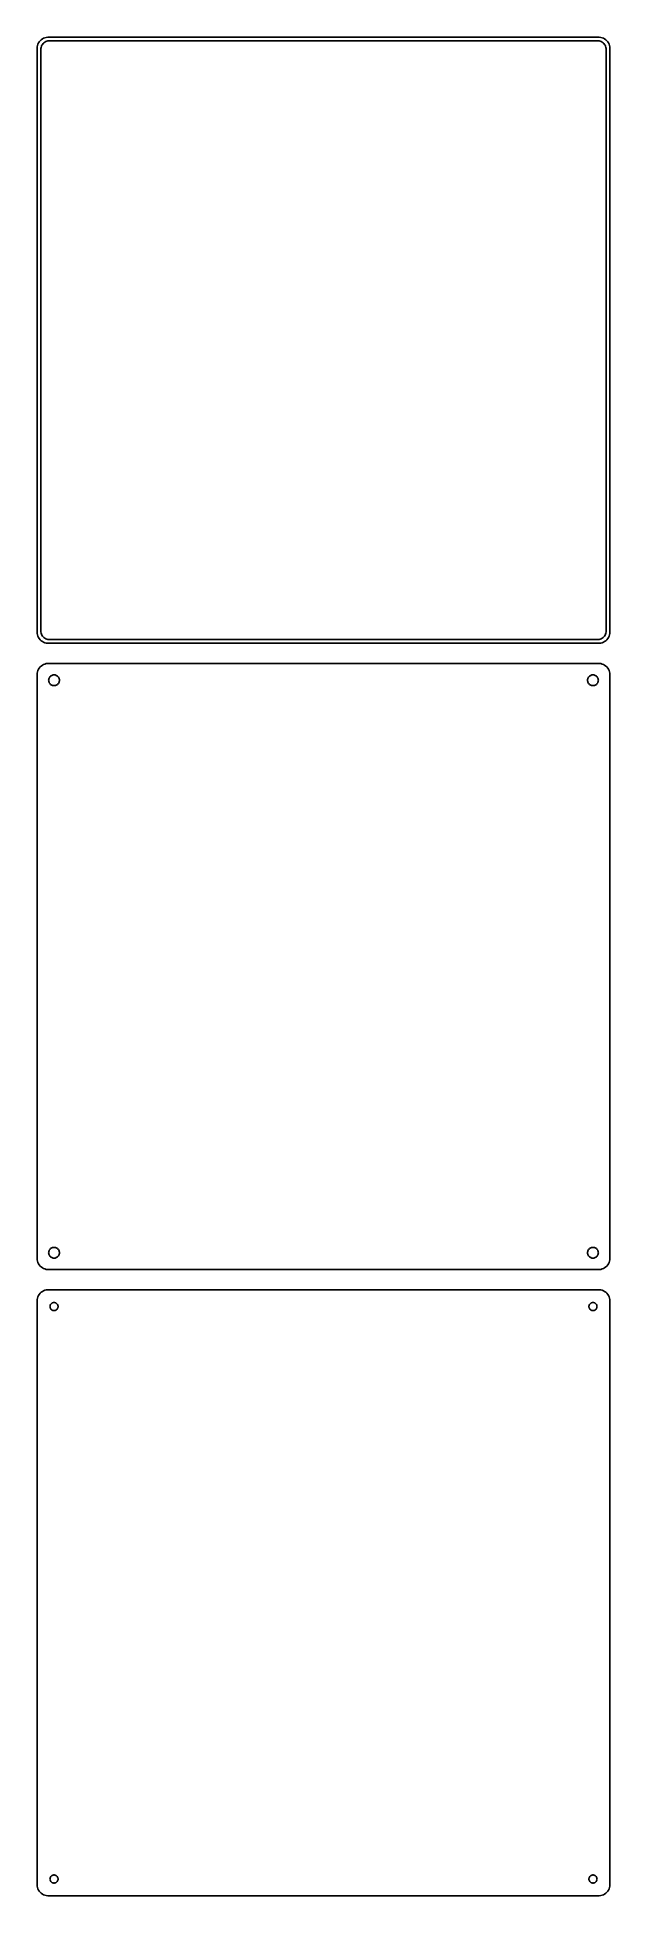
# Model space of a CAD drawing. Header units: metres. Extents: x -128 to 128, y 423 to 1251.
import ezdxf

# ---------------------------------------------------------------- set-up
doc = ezdxf.new("R2010")
doc.units = ezdxf.units.M

msp = doc.modelspace()

# ---------------------------------------------------------------- linework, layer by layer
for p, q in [((-124.629, 1250.52), (-125.179, 1250.22)), ((-124.045, 1250.76), (-124.629, 1250.52)), ((-123.437, 1250.91), (-124.045, 1250.76)), ((-122.814, 1250.99), (-123.437, 1250.91)), ((122.814, 1250.99), (-122.814, 1250.99)), ((123.437, 1250.91), (122.814, 1250.99)), ((124.045, 1250.76), (123.437, 1250.91)), ((124.629, 1250.52), (124.045, 1250.76)), ((125.179, 1250.22), (124.629, 1250.52)), ((-127.461, 1246.63), (-127.5, 1246)), ((-127.5, 1246), (-127.5, 986)), ((-127.343, 1247.24), (-127.461, 1246.63)), ((-127.149, 1247.84), (-127.343, 1247.24)), ((-126.882, 1248.41), (-127.149, 1247.84)), ((-126.545, 1248.94), (-126.882, 1248.41)), ((-126.145, 1249.42), (-126.545, 1248.94)), ((-125.687, 1249.85), (-126.145, 1249.42)), ((-125.873, 1245.5), (-125.842, 1245.99)), ((-125.873, 986.5), (-125.873, 1245.5)), ((-125.842, 1245.99), (-125.751, 1246.46)), ((-125.751, 1246.46), (-125.601, 1246.93)), ((-125.179, 1250.22), (-125.687, 1249.85)), ((-125.601, 1246.93), (-125.394, 1247.37)), ((-125.394, 1247.37), (-125.133, 1247.78)), ((-125.133, 1247.78), (-124.823, 1248.15)), ((-124.823, 1248.15), (-124.469, 1248.48)), ((-124.469, 1248.48), (-124.075, 1248.77)), ((-124.075, 1248.77), (-123.649, 1249)), ((-123.649, 1249), (-123.197, 1249.18)), ((-123.197, 1249.18), (-122.726, 1249.3)), ((-122.726, 1249.3), (-122.243, 1249.36)), ((-122.243, 1249.36), (122.243, 1249.36)), ((122.243, 1249.36), (122.726, 1249.3)), ((122.726, 1249.3), (123.197, 1249.18)), ((123.197, 1249.18), (123.649, 1249)), ((123.649, 1249), (124.075, 1248.77)), ((124.075, 1248.77), (124.469, 1248.48)), ((124.469, 1248.48), (124.823, 1248.15)), ((124.823, 1248.15), (125.133, 1247.78)), ((125.133, 1247.78), (125.394, 1247.37)), ((125.687, 1249.85), (125.179, 1250.22)), ((125.394, 1247.37), (125.601, 1246.93)), ((125.601, 1246.93), (125.751, 1246.46)), ((126.145, 1249.42), (125.687, 1249.85)), ((125.751, 1246.46), (125.842, 1245.99)), ((125.842, 1245.99), (125.873, 1245.5)), ((125.873, 1245.5), (125.873, 986.5)), ((126.545, 1248.94), (126.145, 1249.42)), ((126.882, 1248.41), (126.545, 1248.94)), ((127.149, 1247.84), (126.882, 1248.41)), ((127.343, 1247.24), (127.149, 1247.84)), ((127.461, 1246.63), (127.343, 1247.24)), ((127.5, 1246), (127.461, 1246.63)), ((127.5, 986), (127.5, 1246)), ((-127.5, 986), (-127.461, 985.373)), ((-127.461, 985.373), (-127.343, 984.757)), ((-125.842, 986.015), (-125.873, 986.5)), ((-125.751, 985.537), (-125.842, 986.015)), ((-125.601, 985.074), (-125.751, 985.537)), ((125.751, 985.537), (125.601, 985.074)), ((125.842, 986.015), (125.751, 985.537)), ((125.873, 986.5), (125.842, 986.015)), ((127.343, 984.757), (127.461, 985.373)), ((127.461, 985.373), (127.5, 986)), ((-127.343, 984.757), (-127.149, 984.159)), ((-127.149, 984.159), (-126.882, 983.591)), ((-126.882, 983.591), (-126.545, 983.061)), ((-126.545, 983.061), (-126.145, 982.577)), ((-126.145, 982.577), (-125.687, 982.147)), ((-125.687, 982.147), (-125.179, 981.778)), ((-125.394, 984.634), (-125.601, 985.074)), ((-125.133, 984.224), (-125.394, 984.634)), ((-125.179, 981.778), (-124.629, 981.476)), ((-124.823, 983.849), (-125.133, 984.224)), ((-124.469, 983.516), (-124.823, 983.849)), ((-124.629, 981.476), (-124.045, 981.245)), ((-124.075, 983.23), (-124.469, 983.516)), ((-123.649, 982.996), (-124.075, 983.23)), ((-124.045, 981.245), (-123.437, 981.089)), ((-123.197, 982.817), (-123.649, 982.996)), ((-123.437, 981.089), (-122.814, 981.01)), ((-122.726, 982.696), (-123.197, 982.817)), ((-122.814, 981.01), (122.814, 981.01)), ((-122.243, 982.635), (-122.726, 982.696)), ((122.243, 982.635), (-122.243, 982.635)), ((122.726, 982.696), (122.243, 982.635)), ((123.197, 982.817), (122.726, 982.696)), ((122.814, 981.01), (123.437, 981.089)), ((123.649, 982.996), (123.197, 982.817)), ((123.437, 981.089), (124.045, 981.245)), ((124.075, 983.23), (123.649, 982.996)), ((124.045, 981.245), (124.629, 981.476)), ((124.469, 983.516), (124.075, 983.23)), ((124.823, 983.849), (124.469, 983.516)), ((124.629, 981.476), (125.179, 981.778)), ((125.133, 984.224), (124.823, 983.849)), ((125.394, 984.634), (125.133, 984.224)), ((125.179, 981.778), (125.687, 982.147)), ((125.601, 985.074), (125.394, 984.634)), ((125.687, 982.147), (126.145, 982.577)), ((126.145, 982.577), (126.545, 983.061)), ((126.545, 983.061), (126.882, 983.591)), ((126.882, 983.591), (127.149, 984.159)), ((127.149, 984.159), (127.343, 984.757)), ((-127.149, 968.841), (-127.343, 968.243)), ((-126.882, 969.409), (-127.149, 968.841)), ((-126.545, 969.939), (-126.882, 969.409)), ((-126.145, 970.423), (-126.545, 969.939)), ((-125.687, 970.853), (-126.145, 970.423)), ((-125.179, 971.222), (-125.687, 970.853)), ((-124.629, 971.524), (-125.179, 971.222)), ((-124.045, 971.755), (-124.629, 971.524)), ((-123.437, 971.911), (-124.045, 971.755)), ((-122.814, 971.99), (-123.437, 971.911)), ((122.814, 971.99), (-122.814, 971.99)), ((123.437, 971.911), (122.814, 971.99)), ((124.045, 971.755), (123.437, 971.911)), ((124.629, 971.524), (124.045, 971.755)), ((125.179, 971.222), (124.629, 971.524)), ((125.687, 970.853), (125.179, 971.222)), ((126.145, 970.423), (125.687, 970.853)), ((126.545, 969.939), (126.145, 970.423)), ((126.882, 969.409), (126.545, 969.939)), ((127.149, 968.841), (126.882, 969.409)), ((127.343, 968.243), (127.149, 968.841)), ((-127.461, 967.627), (-127.5, 967)), ((-127.5, 967), (-127.5, 707)), ((-127.343, 968.243), (-127.461, 967.627)), ((-122.4, 964.5), (-122.381, 964.801)), ((-122.381, 964.199), (-122.4, 964.5)), ((-122.381, 964.801), (-122.325, 965.097)), ((-122.325, 963.903), (-122.381, 964.199)), ((-122.325, 965.097), (-122.231, 965.383)), ((-122.231, 963.617), (-122.325, 963.903)), ((-122.231, 965.383), (-122.103, 965.656)), ((-122.103, 963.344), (-122.231, 963.617)), ((-122.103, 965.656), (-121.942, 965.911)), ((-121.942, 963.089), (-122.103, 963.344)), ((-121.942, 965.911), (-121.75, 966.143)), ((-121.75, 962.857), (-121.942, 963.089)), ((-121.75, 966.143), (-121.53, 966.349)), ((-121.53, 962.651), (-121.75, 962.857)), ((-121.53, 966.349), (-121.286, 966.526)), ((-121.286, 962.474), (-121.53, 962.651)), ((-121.286, 966.526), (-121.022, 966.672)), ((-121.022, 962.328), (-121.286, 962.474)), ((-121.022, 966.672), (-120.742, 966.783)), ((-120.742, 962.217), (-121.022, 962.328)), ((-120.742, 966.783), (-120.45, 966.857)), ((-120.45, 962.143), (-120.742, 962.217)), ((-120.45, 966.857), (-120.151, 966.895)), ((-120.151, 962.105), (-120.45, 962.143)), ((-120.151, 966.895), (-119.849, 966.895)), ((-119.849, 962.105), (-120.151, 962.105)), ((-119.849, 966.895), (-119.55, 966.857)), ((-119.55, 962.143), (-119.849, 962.105)), ((-119.55, 966.857), (-119.258, 966.783)), ((-119.258, 962.217), (-119.55, 962.143)), ((-119.258, 966.783), (-118.978, 966.672)), ((-118.978, 962.328), (-119.258, 962.217)), ((-118.978, 966.672), (-118.714, 966.526)), ((-118.714, 962.474), (-118.978, 962.328)), ((-118.714, 966.526), (-118.47, 966.349)), ((-118.47, 962.651), (-118.714, 962.474)), ((-118.47, 966.349), (-118.25, 966.143)), ((-118.25, 962.857), (-118.47, 962.651)), ((-118.25, 966.143), (-118.058, 965.911)), ((-118.058, 963.089), (-118.25, 962.857)), ((-118.058, 965.911), (-117.897, 965.656)), ((-117.897, 963.344), (-118.058, 963.089)), ((-117.897, 965.656), (-117.769, 965.383)), ((-117.769, 963.617), (-117.897, 963.344)), ((-117.769, 965.383), (-117.675, 965.097)), ((-117.675, 963.903), (-117.769, 963.617)), ((-117.675, 965.097), (-117.619, 964.801)), ((-117.619, 964.199), (-117.675, 963.903)), ((-117.619, 964.801), (-117.6, 964.5)), ((-117.6, 964.5), (-117.619, 964.199)), ((117.6, 964.5), (117.619, 964.801)), ((117.619, 964.199), (117.6, 964.5)), ((117.619, 964.801), (117.675, 965.097)), ((117.675, 963.903), (117.619, 964.199)), ((117.675, 965.097), (117.769, 965.383)), ((117.769, 963.617), (117.675, 963.903)), ((117.769, 965.383), (117.897, 965.656)), ((117.897, 963.344), (117.769, 963.617)), ((117.897, 965.656), (118.058, 965.911)), ((118.058, 963.089), (117.897, 963.344)), ((118.058, 965.911), (118.25, 966.143)), ((118.25, 962.857), (118.058, 963.089)), ((118.25, 966.143), (118.47, 966.349)), ((118.47, 962.651), (118.25, 962.857)), ((118.47, 966.349), (118.714, 966.526)), ((118.714, 962.474), (118.47, 962.651)), ((118.714, 966.526), (118.978, 966.672)), ((118.978, 962.328), (118.714, 962.474)), ((118.978, 966.672), (119.258, 966.783)), ((119.258, 962.217), (118.978, 962.328)), ((119.258, 966.783), (119.55, 966.857)), ((119.55, 962.143), (119.258, 962.217)), ((119.55, 966.857), (119.849, 966.895)), ((119.849, 962.105), (119.55, 962.143)), ((119.849, 966.895), (120.151, 966.895)), ((120.151, 962.105), (119.849, 962.105)), ((120.151, 966.895), (120.45, 966.857)), ((120.45, 962.143), (120.151, 962.105)), ((120.45, 966.857), (120.742, 966.783)), ((120.742, 962.217), (120.45, 962.143)), ((120.742, 966.783), (121.022, 966.672)), ((121.022, 962.328), (120.742, 962.217)), ((121.022, 966.672), (121.286, 966.526)), ((121.286, 962.474), (121.022, 962.328)), ((121.286, 966.526), (121.53, 966.349)), ((121.53, 962.651), (121.286, 962.474)), ((121.53, 966.349), (121.75, 966.143)), ((121.75, 962.857), (121.53, 962.651)), ((121.75, 966.143), (121.942, 965.911)), ((121.942, 963.089), (121.75, 962.857)), ((121.942, 965.911), (122.103, 965.656)), ((122.103, 963.344), (121.942, 963.089)), ((122.103, 965.656), (122.231, 965.383)), ((122.231, 963.617), (122.103, 963.344)), ((122.231, 965.383), (122.325, 965.097)), ((122.325, 963.903), (122.231, 963.617)), ((122.325, 965.097), (122.381, 964.801)), ((122.381, 964.199), (122.325, 963.903)), ((122.381, 964.801), (122.4, 964.5)), ((122.4, 964.5), (122.381, 964.199)), ((127.461, 967.627), (127.343, 968.243)), ((127.5, 967), (127.461, 967.627)), ((127.5, 707), (127.5, 967)), ((-127.5, 707), (-127.461, 706.373)), ((-127.461, 706.373), (-127.343, 705.757)), ((-127.343, 705.757), (-127.149, 705.159)), ((-127.149, 705.159), (-126.882, 704.591)), ((-126.882, 704.591), (-126.545, 704.061)), ((-126.545, 704.061), (-126.145, 703.577)), ((-122.4, 709.5), (-122.381, 709.801)), ((-122.381, 709.199), (-122.4, 709.5)), ((-122.381, 709.801), (-122.325, 710.097)), ((-122.325, 708.903), (-122.381, 709.199)), ((-122.325, 710.097), (-122.231, 710.383)), ((-122.231, 708.617), (-122.325, 708.903)), ((-122.231, 710.383), (-122.103, 710.656)), ((-122.103, 708.344), (-122.231, 708.617)), ((-122.103, 710.656), (-121.942, 710.911)), ((-121.942, 708.089), (-122.103, 708.344)), ((-121.942, 710.911), (-121.75, 711.143)), ((-121.75, 707.857), (-121.942, 708.089)), ((-121.75, 711.143), (-121.53, 711.349)), ((-121.53, 707.651), (-121.75, 707.857)), ((-121.53, 711.349), (-121.286, 711.526)), ((-121.286, 707.474), (-121.53, 707.651)), ((-121.286, 711.526), (-121.022, 711.672)), ((-121.022, 707.328), (-121.286, 707.474)), ((-121.022, 711.672), (-120.742, 711.783)), ((-120.742, 707.217), (-121.022, 707.328)), ((-120.742, 711.783), (-120.45, 711.857)), ((-120.45, 707.143), (-120.742, 707.217)), ((-120.45, 711.857), (-120.151, 711.895)), ((-120.151, 707.105), (-120.45, 707.143)), ((-120.151, 711.895), (-119.849, 711.895)), ((-119.849, 707.105), (-120.151, 707.105)), ((-119.849, 711.895), (-119.55, 711.857)), ((-119.55, 707.143), (-119.849, 707.105)), ((-119.55, 711.857), (-119.258, 711.783)), ((-119.258, 707.217), (-119.55, 707.143)), ((-119.258, 711.783), (-118.978, 711.672)), ((-118.978, 707.328), (-119.258, 707.217)), ((-118.978, 711.672), (-118.714, 711.526)), ((-118.714, 707.474), (-118.978, 707.328)), ((-118.714, 711.526), (-118.47, 711.349)), ((-118.47, 707.651), (-118.714, 707.474)), ((-118.47, 711.349), (-118.25, 711.143)), ((-118.25, 707.857), (-118.47, 707.651)), ((-118.25, 711.143), (-118.058, 710.911)), ((-118.058, 708.089), (-118.25, 707.857)), ((-118.058, 710.911), (-117.897, 710.656)), ((-117.897, 708.344), (-118.058, 708.089)), ((-117.897, 710.656), (-117.769, 710.383)), ((-117.769, 708.617), (-117.897, 708.344)), ((-117.769, 710.383), (-117.675, 710.097)), ((-117.675, 708.903), (-117.769, 708.617)), ((-117.675, 710.097), (-117.619, 709.801)), ((-117.619, 709.199), (-117.675, 708.903)), ((-117.619, 709.801), (-117.6, 709.5)), ((-117.6, 709.5), (-117.619, 709.199)), ((117.6, 709.5), (117.619, 709.801)), ((117.619, 709.199), (117.6, 709.5)), ((117.619, 709.801), (117.675, 710.097)), ((117.675, 708.903), (117.619, 709.199)), ((117.675, 710.097), (117.769, 710.383)), ((117.769, 708.617), (117.675, 708.903)), ((117.769, 710.383), (117.897, 710.656)), ((117.897, 708.344), (117.769, 708.617)), ((117.897, 710.656), (118.058, 710.911)), ((118.058, 708.089), (117.897, 708.344)), ((118.058, 710.911), (118.25, 711.143)), ((118.25, 707.857), (118.058, 708.089)), ((118.25, 711.143), (118.47, 711.349)), ((118.47, 707.651), (118.25, 707.857)), ((118.47, 711.349), (118.714, 711.526)), ((118.714, 707.474), (118.47, 707.651)), ((118.714, 711.526), (118.978, 711.672)), ((118.978, 707.328), (118.714, 707.474)), ((118.978, 711.672), (119.258, 711.783)), ((119.258, 707.217), (118.978, 707.328)), ((119.258, 711.783), (119.55, 711.857)), ((119.55, 707.143), (119.258, 707.217)), ((119.55, 711.857), (119.849, 711.895)), ((119.849, 707.105), (119.55, 707.143)), ((119.849, 711.895), (120.151, 711.895)), ((120.151, 707.105), (119.849, 707.105)), ((120.151, 711.895), (120.45, 711.857)), ((120.45, 707.143), (120.151, 707.105)), ((120.45, 711.857), (120.742, 711.783)), ((120.742, 707.217), (120.45, 707.143)), ((120.742, 711.783), (121.022, 711.672)), ((121.022, 707.328), (120.742, 707.217)), ((121.022, 711.672), (121.286, 711.526)), ((121.286, 707.474), (121.022, 707.328)), ((121.286, 711.526), (121.53, 711.349)), ((121.53, 707.651), (121.286, 707.474)), ((121.53, 711.349), (121.75, 711.143)), ((121.75, 707.857), (121.53, 707.651)), ((121.75, 711.143), (121.942, 710.911)), ((121.942, 708.089), (121.75, 707.857)), ((121.942, 710.911), (122.103, 710.656)), ((122.103, 708.344), (121.942, 708.089)), ((122.103, 710.656), (122.231, 710.383)), ((122.231, 708.617), (122.103, 708.344)), ((122.231, 710.383), (122.325, 710.097)), ((122.325, 708.903), (122.231, 708.617)), ((122.325, 710.097), (122.381, 709.801)), ((122.381, 709.199), (122.325, 708.903)), ((122.381, 709.801), (122.4, 709.5)), ((122.4, 709.5), (122.381, 709.199)), ((126.145, 703.577), (126.545, 704.061)), ((126.545, 704.061), (126.882, 704.591)), ((126.882, 704.591), (127.149, 705.159)), ((127.149, 705.159), (127.343, 705.757)), ((127.343, 705.757), (127.461, 706.373)), ((127.461, 706.373), (127.5, 707)), ((-126.145, 703.577), (-125.687, 703.147)), ((-125.687, 703.147), (-125.179, 702.778)), ((-125.179, 702.778), (-124.629, 702.476)), ((-124.629, 702.476), (-124.045, 702.245)), ((-124.045, 702.245), (-123.437, 702.089)), ((-123.437, 702.089), (-122.814, 702.01)), ((-122.814, 702.01), (122.814, 702.01)), ((122.814, 702.01), (123.437, 702.089)), ((123.437, 702.089), (124.045, 702.245)), ((124.045, 702.245), (124.629, 702.476)), ((124.629, 702.476), (125.179, 702.778)), ((125.179, 702.778), (125.687, 703.147)), ((125.687, 703.147), (126.145, 703.577)), ((-127.461, 688.627), (-127.5, 688)), ((-127.5, 688), (-127.5, 428)), ((-127.343, 689.243), (-127.461, 688.627)), ((-127.149, 689.841), (-127.343, 689.243)), ((-126.882, 690.409), (-127.149, 689.841)), ((-126.545, 690.939), (-126.882, 690.409)), ((-126.145, 691.423), (-126.545, 690.939)), ((-125.687, 691.853), (-126.145, 691.423)), ((-125.179, 692.222), (-125.687, 691.853)), ((-124.629, 692.524), (-125.179, 692.222)), ((-124.045, 692.755), (-124.629, 692.524)), ((-123.437, 692.911), (-124.045, 692.755)), ((-122.814, 692.99), (-123.437, 692.911)), ((122.814, 692.99), (-122.814, 692.99)), ((-120.556, 687.212), (-120.337, 687.268)), ((-120.337, 687.268), (-120.113, 687.296)), ((-120.113, 687.296), (-119.887, 687.296)), ((-119.887, 687.296), (-119.663, 687.268)), ((-119.663, 687.268), (-119.444, 687.212)), ((119.444, 687.212), (119.663, 687.268)), ((119.663, 687.268), (119.887, 687.296)), ((119.887, 687.296), (120.113, 687.296)), ((120.113, 687.296), (120.337, 687.268)), ((120.337, 687.268), (120.556, 687.212)), ((123.437, 692.911), (122.814, 692.99)), ((124.045, 692.755), (123.437, 692.911)), ((124.629, 692.524), (124.045, 692.755)), ((125.179, 692.222), (124.629, 692.524)), ((125.687, 691.853), (125.179, 692.222)), ((126.145, 691.423), (125.687, 691.853)), ((126.545, 690.939), (126.145, 691.423)), ((126.882, 690.409), (126.545, 690.939)), ((127.149, 689.841), (126.882, 690.409)), ((127.343, 689.243), (127.149, 689.841)), ((127.461, 688.627), (127.343, 689.243)), ((127.5, 688), (127.461, 688.627)), ((127.5, 428), (127.5, 688)), ((-121.8, 685.5), (-121.786, 685.726)), ((-121.786, 685.274), (-121.8, 685.5)), ((-121.786, 685.726), (-121.743, 685.948)), ((-121.743, 685.052), (-121.786, 685.274)), ((-121.743, 685.948), (-121.674, 686.163)), ((-121.674, 684.837), (-121.743, 685.052)), ((-121.674, 686.163), (-121.577, 686.367)), ((-121.577, 684.633), (-121.674, 684.837)), ((-121.577, 686.367), (-121.456, 686.558)), ((-121.456, 684.442), (-121.577, 684.633)), ((-121.456, 686.558), (-121.312, 686.732)), ((-121.312, 684.268), (-121.456, 684.442)), ((-121.312, 686.732), (-121.147, 686.887)), ((-121.147, 684.113), (-121.312, 684.268)), ((-121.147, 686.887), (-120.964, 687.02)), ((-120.964, 683.98), (-121.147, 684.113)), ((-120.964, 687.02), (-120.766, 687.129)), ((-120.766, 683.871), (-120.964, 683.98)), ((-120.766, 687.129), (-120.556, 687.212)), ((-120.556, 683.788), (-120.766, 683.871)), ((-120.337, 683.732), (-120.556, 683.788)), ((-120.113, 683.704), (-120.337, 683.732)), ((-119.887, 683.704), (-120.113, 683.704)), ((-119.663, 683.732), (-119.887, 683.704)), ((-119.444, 683.788), (-119.663, 683.732)), ((-119.444, 687.212), (-119.234, 687.129)), ((-119.234, 683.871), (-119.444, 683.788)), ((-119.234, 687.129), (-119.036, 687.02)), ((-119.036, 683.98), (-119.234, 683.871)), ((-119.036, 687.02), (-118.853, 686.887)), ((-118.853, 684.113), (-119.036, 683.98)), ((-118.853, 686.887), (-118.688, 686.732)), ((-118.688, 684.268), (-118.853, 684.113)), ((-118.688, 686.732), (-118.544, 686.558)), ((-118.544, 684.442), (-118.688, 684.268)), ((-118.544, 686.558), (-118.423, 686.367)), ((-118.423, 684.633), (-118.544, 684.442)), ((-118.423, 686.367), (-118.326, 686.163)), ((-118.326, 684.837), (-118.423, 684.633)), ((-118.326, 686.163), (-118.257, 685.948)), ((-118.257, 685.052), (-118.326, 684.837)), ((-118.257, 685.948), (-118.214, 685.726)), ((-118.214, 685.274), (-118.257, 685.052)), ((-118.214, 685.726), (-118.2, 685.5)), ((-118.2, 685.5), (-118.214, 685.274)), ((118.2, 685.5), (118.214, 685.726)), ((118.214, 685.274), (118.2, 685.5)), ((118.214, 685.726), (118.257, 685.948)), ((118.257, 685.052), (118.214, 685.274)), ((118.257, 685.948), (118.326, 686.163)), ((118.326, 684.837), (118.257, 685.052)), ((118.326, 686.163), (118.423, 686.367)), ((118.423, 684.633), (118.326, 684.837)), ((118.423, 686.367), (118.544, 686.558)), ((118.544, 684.442), (118.423, 684.633)), ((118.544, 686.558), (118.688, 686.732)), ((118.688, 684.268), (118.544, 684.442)), ((118.688, 686.732), (118.853, 686.887)), ((118.853, 684.113), (118.688, 684.268)), ((118.853, 686.887), (119.036, 687.02)), ((119.036, 683.98), (118.853, 684.113)), ((119.036, 687.02), (119.234, 687.129)), ((119.234, 683.871), (119.036, 683.98)), ((119.234, 687.129), (119.444, 687.212)), ((119.444, 683.788), (119.234, 683.871)), ((119.663, 683.732), (119.444, 683.788)), ((119.887, 683.704), (119.663, 683.732)), ((120.113, 683.704), (119.887, 683.704)), ((120.337, 683.732), (120.113, 683.704)), ((120.556, 683.788), (120.337, 683.732)), ((120.556, 687.212), (120.766, 687.129)), ((120.766, 683.871), (120.556, 683.788)), ((120.766, 687.129), (120.964, 687.02)), ((120.964, 683.98), (120.766, 683.871)), ((120.964, 687.02), (121.147, 686.887)), ((121.147, 684.113), (120.964, 683.98)), ((121.147, 686.887), (121.312, 686.732)), ((121.312, 684.268), (121.147, 684.113)), ((121.312, 686.732), (121.456, 686.558)), ((121.456, 684.442), (121.312, 684.268)), ((121.456, 686.558), (121.577, 686.367)), ((121.577, 684.633), (121.456, 684.442)), ((121.577, 686.367), (121.674, 686.163)), ((121.674, 684.837), (121.577, 684.633)), ((121.674, 686.163), (121.743, 685.948)), ((121.743, 685.052), (121.674, 684.837)), ((121.743, 685.948), (121.786, 685.726)), ((121.786, 685.274), (121.743, 685.052)), ((121.786, 685.726), (121.8, 685.5)), ((121.8, 685.5), (121.786, 685.274)), ((-121.8, 430.5), (-121.786, 430.726)), ((-121.786, 430.726), (-121.743, 430.948)), ((-121.743, 430.948), (-121.674, 431.163)), ((-121.674, 431.163), (-121.577, 431.367)), ((-121.577, 431.367), (-121.456, 431.558)), ((-121.456, 431.558), (-121.312, 431.732)), ((-121.312, 431.732), (-121.147, 431.887)), ((-121.147, 431.887), (-120.964, 432.02)), ((-120.964, 432.02), (-120.766, 432.129)), ((-120.766, 432.129), (-120.556, 432.212)), ((-120.556, 432.212), (-120.337, 432.268)), ((-120.337, 432.268), (-120.113, 432.296)), ((-120.113, 432.296), (-119.887, 432.296)), ((-119.887, 432.296), (-119.663, 432.268)), ((-119.663, 432.268), (-119.444, 432.212)), ((-119.444, 432.212), (-119.234, 432.129)), ((-119.234, 432.129), (-119.036, 432.02)), ((-119.036, 432.02), (-118.853, 431.887)), ((-118.853, 431.887), (-118.688, 431.732)), ((-118.688, 431.732), (-118.544, 431.558)), ((-118.544, 431.558), (-118.423, 431.367)), ((-118.423, 431.367), (-118.326, 431.163)), ((-118.326, 431.163), (-118.257, 430.948)), ((-118.257, 430.948), (-118.214, 430.726)), ((-118.214, 430.726), (-118.2, 430.5)), ((118.2, 430.5), (118.214, 430.726)), ((118.214, 430.726), (118.257, 430.948)), ((118.257, 430.948), (118.326, 431.163)), ((118.326, 431.163), (118.423, 431.367)), ((118.423, 431.367), (118.544, 431.558)), ((118.544, 431.558), (118.688, 431.732)), ((118.688, 431.732), (118.853, 431.887)), ((118.853, 431.887), (119.036, 432.02)), ((119.036, 432.02), (119.234, 432.129)), ((119.234, 432.129), (119.444, 432.212)), ((119.444, 432.212), (119.663, 432.268)), ((119.663, 432.268), (119.887, 432.296)), ((119.887, 432.296), (120.113, 432.296)), ((120.113, 432.296), (120.337, 432.268)), ((120.337, 432.268), (120.556, 432.212)), ((120.556, 432.212), (120.766, 432.129)), ((120.766, 432.129), (120.964, 432.02)), ((120.964, 432.02), (121.147, 431.887)), ((121.147, 431.887), (121.312, 431.732)), ((121.312, 431.732), (121.456, 431.558)), ((121.456, 431.558), (121.577, 431.367)), ((121.577, 431.367), (121.674, 431.163)), ((121.674, 431.163), (121.743, 430.948)), ((121.743, 430.948), (121.786, 430.726)), ((121.786, 430.726), (121.8, 430.5)), ((-127.5, 428), (-127.461, 427.373)), ((-127.461, 427.373), (-127.343, 426.757)), ((-127.343, 426.757), (-127.149, 426.159)), ((-127.149, 426.159), (-126.882, 425.591)), ((-126.882, 425.591), (-126.545, 425.061)), ((-126.545, 425.061), (-126.145, 424.577)), ((-126.145, 424.577), (-125.687, 424.147)), ((-125.687, 424.147), (-125.179, 423.778)), ((-125.179, 423.778), (-124.629, 423.476)), ((-124.629, 423.476), (-124.045, 423.245)), ((-124.045, 423.245), (-123.437, 423.089)), ((-123.437, 423.089), (-122.814, 423.01)), ((-122.814, 423.01), (122.814, 423.01)), ((-121.786, 430.274), (-121.8, 430.5)), ((-121.743, 430.052), (-121.786, 430.274)), ((-121.674, 429.837), (-121.743, 430.052)), ((-121.577, 429.633), (-121.674, 429.837)), ((-121.456, 429.442), (-121.577, 429.633)), ((-121.312, 429.268), (-121.456, 429.442)), ((-121.147, 429.113), (-121.312, 429.268)), ((-120.964, 428.98), (-121.147, 429.113)), ((-120.766, 428.871), (-120.964, 428.98)), ((-120.556, 428.788), (-120.766, 428.871)), ((-120.337, 428.732), (-120.556, 428.788)), ((-120.113, 428.704), (-120.337, 428.732)), ((-119.887, 428.704), (-120.113, 428.704)), ((-119.663, 428.732), (-119.887, 428.704)), ((-119.444, 428.788), (-119.663, 428.732)), ((-119.234, 428.871), (-119.444, 428.788)), ((-119.036, 428.98), (-119.234, 428.871)), ((-118.853, 429.113), (-119.036, 428.98)), ((-118.688, 429.268), (-118.853, 429.113)), ((-118.544, 429.442), (-118.688, 429.268)), ((-118.423, 429.633), (-118.544, 429.442)), ((-118.326, 429.837), (-118.423, 429.633)), ((-118.257, 430.052), (-118.326, 429.837)), ((-118.214, 430.274), (-118.257, 430.052)), ((-118.2, 430.5), (-118.214, 430.274)), ((118.214, 430.274), (118.2, 430.5)), ((118.257, 430.052), (118.214, 430.274)), ((118.326, 429.837), (118.257, 430.052)), ((118.423, 429.633), (118.326, 429.837)), ((118.544, 429.442), (118.423, 429.633)), ((118.688, 429.268), (118.544, 429.442)), ((118.853, 429.113), (118.688, 429.268)), ((119.036, 428.98), (118.853, 429.113)), ((119.234, 428.871), (119.036, 428.98)), ((119.444, 428.788), (119.234, 428.871)), ((119.663, 428.732), (119.444, 428.788)), ((119.887, 428.704), (119.663, 428.732)), ((120.113, 428.704), (119.887, 428.704)), ((120.337, 428.732), (120.113, 428.704)), ((120.556, 428.788), (120.337, 428.732)), ((120.766, 428.871), (120.556, 428.788)), ((120.964, 428.98), (120.766, 428.871)), ((121.147, 429.113), (120.964, 428.98)), ((121.312, 429.268), (121.147, 429.113)), ((121.456, 429.442), (121.312, 429.268)), ((121.577, 429.633), (121.456, 429.442)), ((121.674, 429.837), (121.577, 429.633)), ((121.743, 430.052), (121.674, 429.837)), ((121.786, 430.274), (121.743, 430.052)), ((121.8, 430.5), (121.786, 430.274)), ((122.814, 423.01), (123.437, 423.089)), ((123.437, 423.089), (124.045, 423.245)), ((124.045, 423.245), (124.629, 423.476)), ((124.629, 423.476), (125.179, 423.778)), ((125.179, 423.778), (125.687, 424.147)), ((125.687, 424.147), (126.145, 424.577)), ((126.145, 424.577), (126.545, 425.061)), ((126.545, 425.061), (126.882, 425.591)), ((126.882, 425.591), (127.149, 426.159)), ((127.149, 426.159), (127.343, 426.757)), ((127.343, 426.757), (127.461, 427.373)), ((127.461, 427.373), (127.5, 428))]:
    msp.add_line(p, q)

doc.saveas('drawing.dxf')
